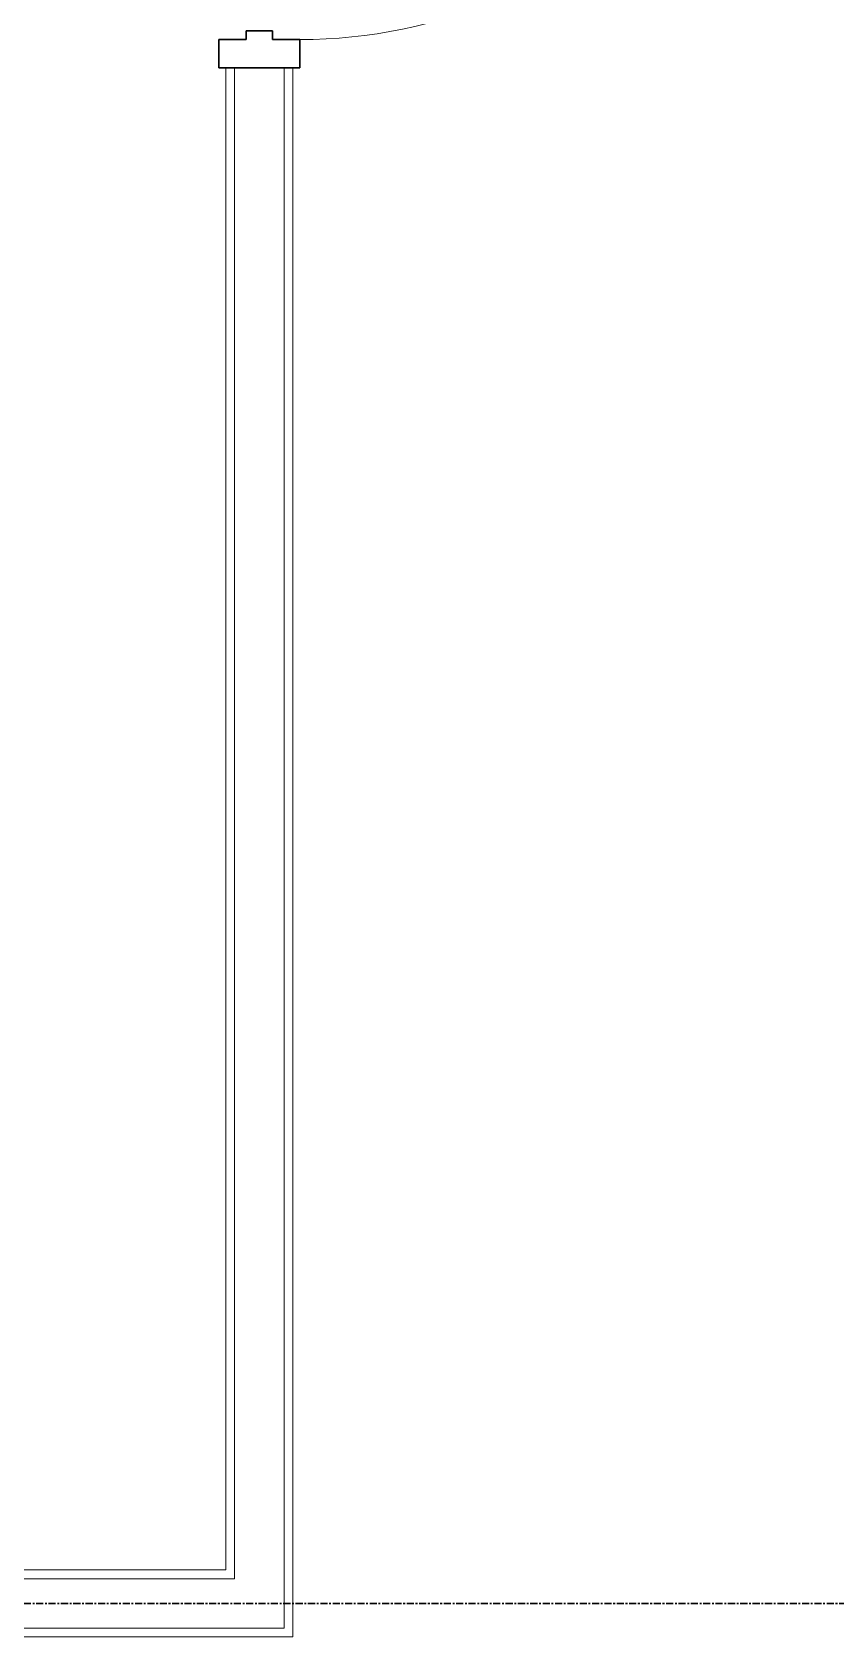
# Model space of a CAD drawing. Header units: inches. Extents: x -4101 to -1777, y 9773 to 12272.
# Drawn here: x -2944.4 to -2887.5, y 11844.8 to 11958.5 of the extents above; entities that cross this region are included whole.
import ezdxf

# ---------------------------------------------------------------- set-up
doc = ezdxf.new("R2010")
doc.units = ezdxf.units.IN
doc.header["$MEASUREMENT"] = 0
doc.linetypes.add('Grid Line 1_2_', pattern=[0.875, 0.5, -0.125, 0.125, -0.125])
for name, color, linetype, lineweight in [('0-1', 7, 'Continuous', 5), ('0-2', 8, 'Continuous', 9), ('A-DOOR-1', 10, 'Continuous', 30), ('A-DOOR-2', 7, 'Continuous', 9), ('A-DOOR-FRAM-1', 10, 'Continuous', 30), ('A-WALL-1', 250, 'Continuous', 18), ('I-WALL-1', 7, 'Continuous', 9), ('S-GRID-1', 1, 'Grid Line 1_2_', 30)]:
    doc.layers.add(name, color=color, linetype=linetype, lineweight=lineweight)

# ---------------------------------------------------------------- blocks, each defined once
blk = doc.blocks.new('HOLLOW METAL - HM - METAL LEAF - 3-0 x 7-0-2340367-BACKGROUND - BASEMENT')
at = {"layer": 'A-DOOR-1'}
for p, q in [((16.25, -3.125), (18, -3.125)), ((16.25, -39.125), (16.25, -3.125)), ((18, -3.125), (18, -39.125)), ((18, -39.125), (16.25, -39.125))]:
    blk.add_line(p, q, dxfattribs=at)
at = {"layer": 'A-DOOR-2'}
blk.add_arc((18, -3.125), 36, 180, 270, dxfattribs=at)
at = {"layer": 'A-DOOR-FRAM-1'}
for p, q in [((-20, 2.625), (-18, 2.625)), ((-20, -3.125), (-20, 2.625)), ((-18, 2.625), (-18, 0.6875)), ((18, 2.625), (20, 2.625)), ((18, 0.6875), (18, 2.625)), ((20, 2.625), (20, -3.125)), ((-18, 0.6875), (-17.375, 0.6875)), ((-17.375, 0.6875), (-17.375, -1.1875)), ((17.375, 0.6875), (18, 0.6875)), ((17.375, -1.1875), (17.375, 0.6875)), ((-18, -1.1875), (-18, -3.125)), ((-17.375, -1.1875), (-18, -1.1875)), ((18, -1.1875), (17.375, -1.1875)), ((18, -3.125), (18, -1.1875)), ((-18, -3.125), (-20, -3.125)), ((20, -3.125), (18, -3.125))]:
    blk.add_line(p, q, dxfattribs=at)
blk = doc.blocks.new('CTR - 1st Phase - Common Walls_rvt-1-BACKGROUND - BASEMENT')
at = {"layer": 'A-WALL-1'}
for p, q in [((-2930.07, 11849.56), (-2930.07, 11956)), ((-2926.57, 11849.56), (-2926.57, 11956)), ((-2930.07, 11849.56), (-2930.07, 11848.94)), ((-2926.57, 11849.56), (-2926.57, 11848.94)), ((-2930.07, 11848.94), (-3003.7, 11848.94)), ((-2926.57, 11848.94), (-2926.57, 11845.44)), ((-2926.57, 11845.44), (-3003.7, 11845.44))]:
    blk.add_line(p, q, dxfattribs=at)
at = {"layer": 'I-WALL-1'}
for p, q in [((-2930.7, 11956), (-2930.7, 11849.56)), ((-2925.95, 11849.56), (-2925.95, 11956)), ((-2930.7, 11849.56), (-3003.7, 11849.56)), ((-2925.95, 11845.44), (-2925.95, 11849.56)), ((-3003.7, 11844.81), (-2925.95, 11844.81)), ((-2925.95, 11844.81), (-2925.95, 11845.44))]:
    blk.add_line(p, q, dxfattribs=at)
at = {"layer": '0-2', "rotation": 90}
blk.add_blockref('HOLLOW METAL - HM - METAL LEAF - 3-0 x 7-0-2340367-BACKGROUND - BASEMENT', (-2928.57, 11976), dxfattribs=at)
blk = doc.blocks.new('CTR - 1st Phase - Structure_rvt-1-BACKGROUND - BASEMENT')
at = {"layer": 'S-GRID-1'}
blk.add_line((-1777.25, 11847.19), (-4076.95, 11847.19), dxfattribs=at)

msp = doc.modelspace()

# ---------------------------------------------------------------- block references
at = {"layer": '0-1'}
for name in ['CTR - 1st Phase - Structure_rvt-1-BACKGROUND - BASEMENT', 'CTR - 1st Phase - Common Walls_rvt-1-BACKGROUND - BASEMENT']:
    msp.add_blockref(name, (0, 0), dxfattribs=at)

doc.saveas('drawing.dxf')
